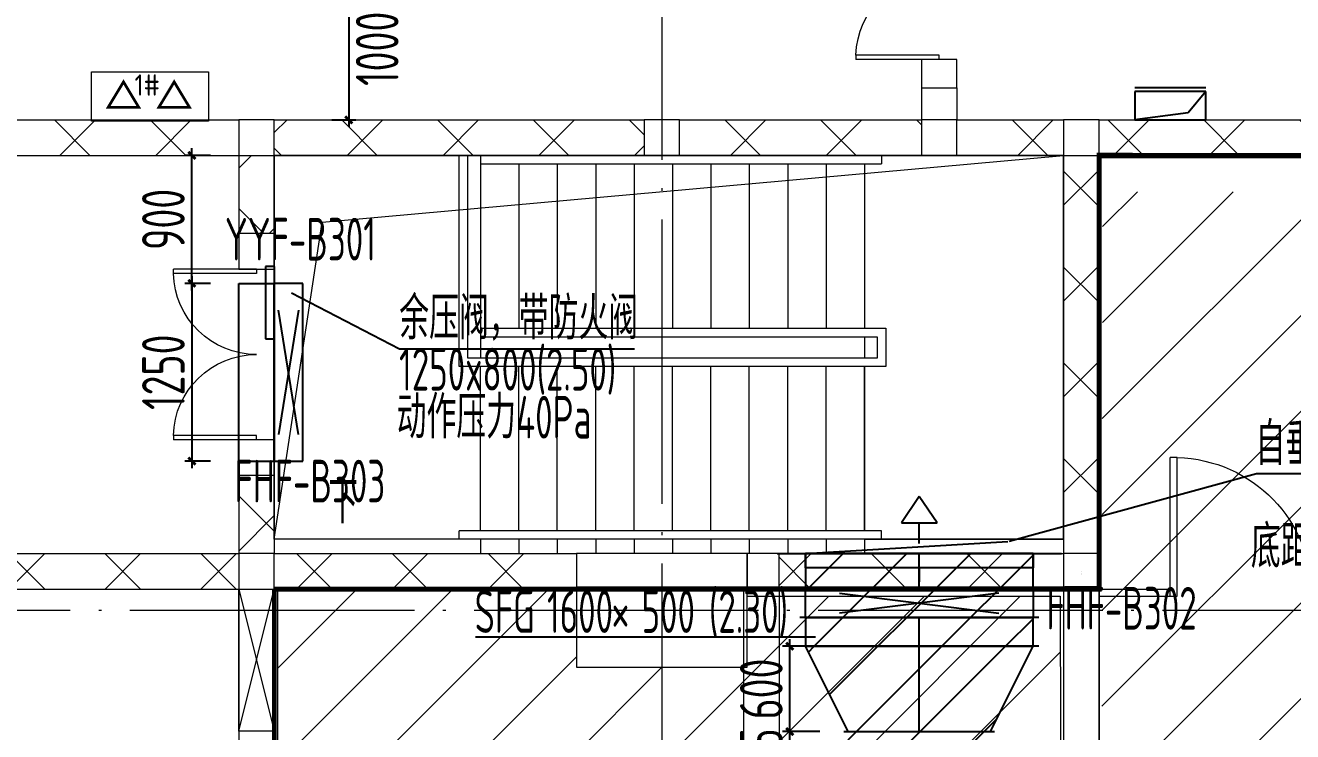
# Model space of a CAD drawing. Extents: x 13114849 to 13479250, y 160225 to 278773.
# Drawn here: x 13442421 to 13451333, y 193857 to 198824 of the extents above; entities that cross this region are included whole.
import ezdxf

# ---------------------------------------------------------------- set-up
doc = ezdxf.new("R2010")
doc.units = 0
doc.header["$LTSCALE"] = 1000
doc.header["$MEASUREMENT"] = 0
for name, pattern in [('CENTER2', [28.575000000000003, 19.05, -3.175, 3.175, -3.175]), ('DASH', [0.35, 0.25, -0.1]), ('DOTE', [2.4200000000000004, 2, -0.2, 0.02, -0.2])]:
    doc.linetypes.add(name, pattern=pattern)
for name, color, linetype in [('DUCT-X-P标注', 7, 'Continuous'), ('DUCT-X-S中心线', 5, 'CENTER2'), ('DUCT-X-S标注', 7, 'Continuous'), ('DUCT-X-S法兰', 4, 'Continuous'), ('DUCT-X-S管', 3, 'Continuous'), ('DUCT-X-S管端线', 4, 'Continuous'), ('DUCT-X-S阀门', 7, 'Continuous'), ('DUCT-X-S风口', 7, 'Continuous'), ('DUCT-X-YP管', 31, 'Continuous'), ('Hvac-Hide', 8, 'Continuous')]:
    doc.layers.add(name, color=color, linetype=linetype)
doc.layers.add('GPS-消防', color=8, linetype='Continuous', lineweight=13)
doc.layers.add('建筑底图', color=8, linetype='Continuous', lineweight=13)
doc.styles.add('67', font='gbenor.shx', dxfattribs={"width": 0.7, "bigfont": 'hztxt.shx'})
doc.styles.add('C', font='HZTXT_E', dxfattribs={"width": 0.7, "bigfont": 'HZTXT'})
doc.styles.add('du', font='gbenor.shx', dxfattribs={"width": 0.8, "bigfont": 'hztxt.shx'})
doc.styles.get("Standard").update_dxf_attribs({"font": 'gbenor.shx', "bigfont": 'gbcbig.shx'})
doc.dimstyles.new('67', dxfattribs={"dimscale": 100, "dimtxt": 3, "dimasz": 0.5, "dimexe": 0.5, "dimexo": 2, "dimgap": 0.5, "dimtad": 2, "dimdec": 0, "dimrnd": 5, "dimzin": 0, "dimdsep": 46, "dimtxsty": 'du', "dimblk": 'ARCHTICK', "dimcen": 0, "dimdle": 0.5, "dimclrd": 256, "dimclre": 256, "dimclrt": 256, "dimazin": 0, "dimtfac": 1, "dimtdec": 0, "dimtix": 1, "dimtmove": 2, "dimatfit": 3, "dimfxl": 1, "dimtolj": 1, "dimtzin": 0, "dimlwd": -1, "dimlwe": -1, "dimarcsym": 0})
pattern_1 = [(45, (0, 0), (-224.5064030267288, 224.5064030267288), [])]
pattern_2 = [(45, (0, 0), (-336.7596045400932, 336.7596045400933), []), (135, (0, 0), (-336.7596045400933, -336.7596045400932), [])]
pattern_3 = [(45, (0.2669163811951876, -129739.492322559), (-336.7596045400932, 336.7596045400933), [])]

# ---------------------------------------------------------------- blocks, each defined once
blk = doc.blocks.new('$风口$00000101')
for p, q in [((99.99999999994179, 249.9999999999272), (99.99999999994179, -249.9999999999272)), ((0, -199.9999999999418), (0, 199.9999999999418)), ((-3.637978807091713e-12, 199.9999999999418), (99.99999999994179, 199.9999999999418)), ((99.99999999994179, 199.9999999999418), (183.5310193668192, -155.8230645275835)), ((500.0000000001746, 0), (315.0000000002256, 31.49999999999272)), ((315.0000000002256, 31.49999999999272), (315.0000000002256, -31.49999999998545)), ((0, 0), (-100, 0)), ((170.0000000002692, 0), (315.0000000002256, 0)), ((315.0000000002256, -31.49999999998545), (500.0000000001746, 0)), ((99.99999999994179, -199.9999999999418), (-3.637978807091713e-12, -199.99999999994))]:
    blk.add_line(p, q)
blk = doc.blocks.new('_ArchTick')
at = {"color": 0, "linetype": 'ByBlock', "const_width": 0.4}
blk.add_lwpolyline([(-0.5, -0.5), (0.5, 0.5)], dxfattribs=at)
blk = doc.blocks.new('*D254')
at = {"layer": 'DUCT-X-S标注', "transparency": 16777216}
for p, q in [((13448007.62301034, 194456.8907664722), (13447747, 194456.8907664722)), ((13447797, 193806.4907664722), (13447797, 194506.8907664722)), ((13448007.62301034, 193856.4907664722), (13447747, 193856.4907664722))]:
    blk.add_line(p, q, dxfattribs=at)
at = {"layer": 'DUCT-X-S标注', "transparency": 16777216, "xscale": 50, "yscale": 50, "zscale": 50}
for p, rotation in [((13447797, 194456.8907664722), 90), ((13447797, 193856.4907664722), 270)]:
    blk.add_blockref('_ArchTick', p, dxfattribs=dict(at, rotation=rotation))
at = {"layer": 'DUCT-X-S标注', "transparency": 16777216, "insert": (13447597, 194156.6907664744), "char_height": 300, "attachment_point": 5, "rotation": 90, "style": 'du'}
blk.add_mtext('\\A1;600', dxfattribs=at)
blk = doc.blocks.new('*D253')
at = {"layer": 'DUCT-X-S标注', "transparency": 16777216}
for p, q in [((13448007.62301034, 193856.4907664722), (13447747, 193856.4907664722)), ((13447797, 193856.4907664722), (13447797, 193906.4907664722)), ((13447797, 193459.9662676141), (13447797, 193856.4907664722)), ((13448007.62301034, 193459.9662676141), (13447747, 193459.9662676141)), ((13447797, 193459.9662676141), (13447797, 193409.9662676141))]:
    blk.add_line(p, q, dxfattribs=at)
at = {"layer": 'DUCT-X-S标注', "transparency": 16777216, "xscale": 50, "yscale": 50, "zscale": 50}
for p, rotation in [((13447797, 193856.4907664722), 270), ((13447797, 193459.9662676141), 90)]:
    blk.add_blockref('_ArchTick', p, dxfattribs=dict(at, rotation=rotation))
at = {"layer": 'DUCT-X-S标注', "transparency": 16777216, "insert": (13447597, 193658.2285170453), "char_height": 300, "attachment_point": 5, "rotation": 90, "style": 'du'}
blk.add_mtext('\\A1;395', dxfattribs=at)
blk = doc.blocks.new('*D64')
at = {"layer": 'DUCT-X-P标注', "transparency": 16777216}
for p, q in [((13444695.70909517, 199209.5146856369), (13444695.70909517, 198109.5146856577)), ((13444575.75831477, 199159.5146856369), (13444745.70909517, 199159.5146856369)), ((13444575.75831474, 198159.5146856577), (13444745.70909517, 198159.5146856577))]:
    blk.add_line(p, q, dxfattribs=at)
at = {"layer": 'DUCT-X-P标注', "transparency": 16777216, "xscale": 50, "yscale": 50, "zscale": 50}
for p, rotation in [((13444695.70909517, 199159.5146856369), 90), ((13444695.70909517, 198159.5146856577), 270)]:
    blk.add_blockref('_ArchTick', p, dxfattribs=dict(at, rotation=rotation))
at = {"layer": 'DUCT-X-P标注', "transparency": 16777216, "insert": (13444895.70909517, 198659.5146856495), "char_height": 300, "attachment_point": 5, "rotation": 90, "style": 'du'}
blk.add_mtext('\\A1;1000', dxfattribs=at)
blk = doc.blocks.new('*D63')
at = {"layer": 'DUCT-X-P标注', "transparency": 16777216}
for p, q in [((13443592.25573423, 197059.5146837347), (13443592.25573423, 195709.5146837347)), ((13443722.36620416, 197009.5146837347), (13443542.25573423, 197009.5146837347)), ((13443722.36620552, 195759.5146837347), (13443542.25573423, 195759.5146837347))]:
    blk.add_line(p, q, dxfattribs=at)
at = {"layer": 'DUCT-X-P标注', "transparency": 16777216, "xscale": 50, "yscale": 50, "zscale": 50}
for p, rotation in [((13443592.25573423, 197009.5146837347), 90), ((13443592.25573423, 195759.5146837347), 270)]:
    blk.add_blockref('_ArchTick', p, dxfattribs=dict(at, rotation=rotation))
at = {"layer": 'DUCT-X-P标注', "transparency": 16777216, "insert": (13443392.25573423, 196384.5146837369), "char_height": 300, "attachment_point": 5, "rotation": 90, "style": 'du'}
blk.add_mtext('\\A1;1250', dxfattribs=at)
blk = doc.blocks.new('*D62')
at = {"layer": 'DUCT-X-P标注', "transparency": 16777216}
for p, q in [((13443592.25573423, 196959.5146837347), (13443592.25573423, 197959.5146856442)), ((13443722.36620419, 197909.5146856442), (13443542.25573423, 197909.5146856442)), ((13443722.36620416, 197009.5146837347), (13443542.25573423, 197009.5146837347))]:
    blk.add_line(p, q, dxfattribs=at)
at = {"layer": 'DUCT-X-P标注', "transparency": 16777216, "xscale": 50, "yscale": 50, "zscale": 50}
for p, rotation in [((13443592.25573423, 197909.5146856442), 90), ((13443592.25573423, 197009.5146837347), 270)]:
    blk.add_blockref('_ArchTick', p, dxfattribs=dict(at, rotation=rotation))
at = {"layer": 'DUCT-X-P标注', "transparency": 16777216, "insert": (13443392.25573423, 197459.5146846916), "char_height": 300, "attachment_point": 5, "rotation": 90, "style": 'du'}
blk.add_mtext('\\A1;900', dxfattribs=at)
blk = doc.blocks.new('yyf')
for p, q in [((1942862.019733252, -228198.4694732665), (1942862.019733252, -229566.8016490447)), ((1942862.019733252, -228198.4694732665), (1942924.519733252, -228198.4694732665)), ((1942924.519733252, -228198.4694732665), (1942924.519733252, -228707.4266490447)), ((1942662.019733252, -228316.8016490447), (1942862.019733252, -228316.8016490447)), ((1942662.019733252, -229566.8016490447), (1942662.019733252, -228316.8016490447)), ((1942862.019733252, -229566.8016490447), (1942862.019733252, -228316.8016490447)), ((1943112.019733252, -228316.8016490447), (1942862.019733252, -228316.8016490447)), ((1943112.019733252, -229566.8016490447), (1943112.019733252, -228316.8016490447)), ((1942691.941062812, -229379.1786401169), (1942832.09840369, -228504.4246579725)), ((1942692.019733252, -228504.3016490447), (1942832.019733252, -229379.3016490447)), ((1942924.519733252, -228707.4266490447), (1942862.019733252, -228707.4266490447)), ((1942862.019733252, -229566.8016490447), (1942662.019733252, -229566.8016490447)), ((1943112.019733252, -229566.8016490447), (1942862.019733252, -229566.8016490447))]:
    blk.add_line(p, q)
blk = doc.blocks.new('_FZH')
blk.add_lwpolyline([(-0.5, -0.5), (0.5, -0.5), (0.5, 0.5), (-0.4999999999999999, 0.5)], close=True)
blk = doc.blocks.new('$DorLib2D$00000002')
for p, q in [((-0.5, -5.684341886080802e-17), (-0.5, 0.4875)), ((-0.4750000000000007, 0.4875), (-0.5000000000000007, 0.4875)), ((-0.475, -2.842170943040401e-17), (-0.475, 0.4875)), ((0.475, -2.842170943040401e-17), (0.475, 0.4875)), ((0.4750000000000007, 0.4875), (0.5000000000000007, 0.4875)), ((0.5, -5.684341886080802e-17), (0.5, 0.4875)), ((-0.5, -5.684341886080802e-17), (-0.475, -2.842170943040401e-17)), ((0.5, -5.684341886080802e-17), (0.475, -2.842170943040401e-17))]:
    blk.add_line(p, q)
at = {"lineweight": 13}
for centre, start, end in [((-0.4875, -4.263256414560601e-17), 0, 88.53071641864632), ((0.4875, -4.263256414560601e-17), 91.4692835813537, 180)]:
    blk.add_arc(centre, 0.4875, start, end, dxfattribs=at)
blk = doc.blocks.new('$DorLib2D$00000001')
for p, q in [((0.45, 0.975), (0.5000000000000002, 0.975)), ((0.45, 0), (0.45, 0.975)), ((0.5, 0), (0.5, 0.975)), ((0.5, 0), (0.45, 0))]:
    blk.add_line(p, q)
at = {"lineweight": 13}
blk.add_arc((0.475, 0), 0.975, 91.46928358135379, 180, dxfattribs=at)
blk = doc.blocks.new('A$C61F02CEB')
at = {"layer": 'GPS-消防'}
blk.add_lwpolyline([(410.889045082964, 0.0008714662399142981), (-410.889045082964, -0.0008714662399142981), (-410.889781157719, 347.0522257189732), (410.888309008209, 347.0539686516859)], close=True, dxfattribs=at)
at = {"layer": 'GPS-消防', "const_width": 19.2}
for points in [[(-77.76245363475755, 97.28031352628022), (-294.2882796414196, 97.27985429042019), (-186.0257478626445, 277.0243192391936)], [(278.6304736116435, 97.28106941026635), (62.10464760498144, 97.28061017440632), (170.3671793835238, 277.0250751229469)]]:
    blk.add_lwpolyline(points, close=True, dxfattribs=at)
at = {"layer": 'GPS-消防'}
blk.add_text('1#', height=150, rotation=0.0001215026620319978, dxfattribs=at).set_placement((-108.6397728698794, 179.5909648316447))

msp = doc.modelspace()

# ---------------------------------------------------------------- hatches: boundary and pattern name
at = {"layer": 'DUCT-X-S管'}
h = msp.add_hatch(dxfattribs=at)
h.set_pattern_fill('ANSI31', color=8, scale=200)
h.set_pattern_definition(pattern_1)
h.paths.add_polyline_path([(13449207.62301034, 190803.9499672625), (13448207.62301034, 190803.9499672625), (13448207.62301034, 190703.9499672625), (13448435.17712959, 190703.9499672625), (13448437.08850728, 190714.1749348284), (13448445.54697576, 190723.4534327569), (13448457.62301034, 190726.8893608339), (13448469.69904491, 190723.4534327606), (13448478.15751339, 190714.1749348347), (13448480.06889109, 190703.9499672625), (13448935.17712959, 190703.9499672625), (13448937.08850728, 190714.1749348284), (13448945.54697576, 190723.4534327569), (13448957.62301034, 190726.8893608339), (13448969.69904491, 190723.4534327606), (13448978.15751339, 190714.1749348347), (13448980.4645485, 190701.8333870485), (13448975.92904159, 190690.1258941607), (13448965.90967509, 190682.5596197995), (13448955.55196574, 190681.5998366828), (13448945.54697576, 190684.4465017645), (13448937.08850728, 190693.7249996903), (13448935.17712959, 190703.9499672625), (13448480.06889109, 190703.9499672625), (13448478.15751339, 190693.7249996966), (13448469.69904491, 190684.4465017681), (13448457.62301034, 190681.0105736912), (13448445.54697576, 190684.4465017645), (13448437.08850728, 190693.7249996903), (13448435.17712959, 190703.9499672625), (13448207.62301034, 190703.9499672625), (13448207.62301034, 190603.9499672625), (13449207.62301034, 190603.9499672625)])
h.paths.add_polyline_path([(13449207.62301033, 190603.7499672624), (13448707.62301033, 190603.7499672624), (13448707.62301033, 190354.1499672894), (13449207.62301033, 190354.1499672894)])
h.paths.add_polyline_path([(13448707.62301033, 190603.7499672624), (13448207.62301033, 190603.7499672624), (13448207.62301033, 190354.1499672894), (13448707.62301033, 190354.1499672894)])
h.paths.add_polyline_path([(13449207.62301034, 190353.9499672895), (13448207.62301034, 190353.9499672895), (13448207.62301034, 190153.9499672895), (13449207.62301034, 190153.9499672895)])
h.paths.add_polyline_path([(13448707.62301034, 191858.9662676141), (13448707.62301034, 190958.9662676141), (13449207.62301034, 190958.9662676135)])
h.paths.add_polyline_path([(13448707.62301034, 191858.9662676141), (13448207.62301034, 190958.9662676147), (13448707.62301034, 190958.9662676141)])
h.paths.add_polyline_path([(13448707.62301034, 190958.7662676141), (13448207.62301034, 190958.7662676141), (13448207.62301034, 190804.1499672625), (13448707.62301034, 190804.1499672625)])
h.paths.add_polyline_path([(13449207.62301034, 190958.7662676141), (13448707.62301034, 190958.7662676141), (13448707.62301034, 190804.1499672625), (13449207.62301034, 190804.1499672625)])
h.paths.add_polyline_path([(13448707.62301034, 191858.9662676141), (13448307.62301034, 191858.9662676146), (13448207.62301034, 190958.9662676147)])
h.paths.add_polyline_path([(13449107.62301034, 191858.9662676136), (13448707.62301034, 191858.9662676141), (13449207.62301034, 190958.9662676135)], flags=17)
h.paths.add_polyline_path([(13449207.62301034, 193459.7662676134), (13448707.62301034, 192559.7662676141), (13449107.62301034, 192559.7662676136)])
h.paths.add_polyline_path([(13448707.62301034, 193459.7662676141), (13448207.62301034, 193459.7662676147), (13448707.62301034, 192559.7662676141)])
h.paths.add_polyline_path([(13448207.62301034, 193459.7662676147), (13448307.62301034, 192559.7662676146), (13448707.62301034, 192559.7662676141)], flags=17)
h.paths.add_polyline_path([(13449207.62301034, 193459.7662676134), (13448707.62301034, 193459.7662676141), (13448707.62301034, 192559.7662676141)])
h.paths.add_polyline_path([(13448707.62301034, 193856.4907664722), (13448207.62301034, 193856.4907664722), (13448207.62301034, 193459.9662676141), (13448707.62301034, 193459.9662676141)])
h.paths.add_polyline_path([(13449207.62301034, 193856.4907664722), (13448707.62301034, 193856.4907664722), (13448707.62301034, 193459.9662676141), (13449207.62301034, 193459.9662676141)])
h.paths.add_polyline_path([(13449507.62301034, 194456.6907664712), (13448707.62301034, 194456.6907664722), (13448707.62301034, 193856.6907664722), (13449207.62301034, 193856.6907664716)])
h.paths.add_polyline_path([(13448707.62301034, 194456.6907664722), (13447907.62301034, 194456.6907664732), (13448207.62301034, 193856.6907664728), (13448707.62301034, 193856.6907664722)])
h.paths.add_polyline_path([(13449507.62301034, 194859.5146857182), (13447907.62301034, 194859.5146857182), (13447907.62301034, 194659.5146857182), (13449507.62301034, 194659.5146857182)])
h.paths.add_polyline_path([(13449507.62301034, 194659.3146857182), (13448707.62301034, 194659.3146857182), (13448707.62301034, 194456.8907664722), (13449507.62301034, 194456.8907664722)])
h.paths.add_polyline_path([(13448707.62301034, 194659.3146857182), (13447907.62301034, 194659.3146857182), (13447907.62301034, 194456.8907664722), (13448707.62301034, 194456.8907664722)])
h.paths.add_polyline_path([(13448707.62301034, 195109.5275450144), (13447907.62301034, 195109.5275450144), (13447907.62301034, 194859.7146857182), (13448707.62301034, 194859.7146857182)])
h.paths.add_polyline_path([(13449507.62301034, 195109.5275450144), (13448707.62301034, 195109.5275450144), (13448707.62301034, 194859.7146857182), (13449507.62301034, 194859.7146857182)])
at = {"layer": 'DUCT-X-YP管'}
h = msp.add_hatch(dxfattribs=at)
h.set_pattern_fill('ANSI31', color=8, scale=200)
h.set_pattern_definition(pattern_1)
h.paths.add_polyline_path([(13443522.43635399, 190199.9329925501), (13442422.10029225, 190199.9332014908), (13442422.10023244, 189884.9332014908), (13443522.43629418, 189884.9329925501)])
h.paths.add_polyline_path([(13443522.43629418, 189884.9329925501), (13442422.10023244, 189884.9332014908), (13442422.10017262, 189569.9332014908), (13443522.43623436, 189569.9329925501)])
h.paths.add_polyline_path([(13442421.90029066, 190199.9332015278), (13441971.90023244, 189884.9332847096), (13442421.90023244, 189884.9332015278)])
h.paths.add_polyline_path([(13442421.90023244, 189884.9332015278), (13441971.90023244, 189884.9332847096), (13442421.90017421, 189569.9332015278)])
h.paths.add_polyline_path([(13442421.90029066, 190199.9332015278), (13441971.90026941, 190084.9332847096), (13441971.90023244, 189884.9332847096)], flags=17)
h.paths.add_polyline_path([(13441971.90023244, 189884.9332847096), (13441971.90019547, 189684.9332847096), (13442421.90017421, 189569.9332015278)])
h.paths.add_polyline_path([(13441221.10026941, 190084.9334234937), (13440771.10029067, 190199.9335066754), (13441221.10023244, 189884.9334234937)])
h.paths.add_polyline_path([(13440771.10029067, 190199.9335066754), (13440771.10023244, 189884.9335066754), (13441221.10023244, 189884.9334234937)])
h.paths.add_polyline_path([(13441221.10023244, 189884.9334234937), (13440771.10023244, 189884.9335066754), (13440771.10017421, 189569.9335066754)])
h.paths.add_polyline_path([(13441221.10023244, 189884.9334234937), (13440771.10017421, 189569.9335066754), (13441221.10019547, 189684.9334234937)], flags=17)
h.paths.add_polyline_path([(13440770.90032633, 190199.9335067124), (13436770.74092699, 190199.9346990134), (13436770.7408331, 189884.9346990134), (13440770.90023244, 189884.9335067124)])
h.paths.add_polyline_path([(13440770.90023244, 189884.9335067124), (13436770.7408331, 189884.9346990134), (13436770.74073921, 189569.9346990134), (13440770.90013855, 189569.9335067124)])
h.paths.add_polyline_path([(13435970.3408461, 190199.934846966), (13432778.04745663, 190199.9349786322), (13432778.04744364, 189884.9349786322), (13435970.3408331, 189884.934846966)])
h.paths.add_polyline_path([(13435970.3408331, 189884.934846966), (13432778.04744364, 189884.9349786322), (13432778.04743065, 189569.9349786322), (13435970.34082011, 189569.934846966)])
h.paths.add_polyline_path([(13432777.84750187, 190199.9349786692), (13432727.84750187, 190199.9349879116, -0.4142135082322707), (13432412.84756009, 190514.9349879113), (13432412.8475601, 190564.9349879116), (13432097.8475601, 190564.9349879116), (13432097.8475601, 190514.9349879099, 0.4142135082322759), (13432727.84744364, 189884.9349879118), (13432777.84744364, 189884.9349786692)])
h.paths.add_polyline_path([(13432777.84744364, 189884.9349786692), (13432727.84744364, 189884.9349879118, -0.4142135082322813), (13432097.8475601, 190514.9349879099), (13432097.8475601, 190564.9349879116), (13431782.8475601, 190564.9349879116), (13431782.8475601, 189569.9351625932), (13432777.84738541, 189569.9349786692)])
h.paths.add_polyline_path([(13432412.8475601, 196659.1162999104), (13432097.8475601, 196659.1162999104), (13432097.8475601, 190565.1349879116), (13432412.8475601, 190565.1349879116)])
h.paths.add_polyline_path([(13432097.8475601, 196659.1162999104), (13431782.8475601, 196659.1162999104), (13431782.8475601, 190565.1349879116), (13432097.8475601, 190565.1349879116)])
h.paths.add_polyline_path([(13432347.8475601, 197059.3162999104), (13432097.8475601, 197059.3162999104), (13432097.8475601, 196659.3162999104), (13432412.8475601, 196659.3162999104)])
h.paths.add_polyline_path([(13432097.8475601, 197059.3162999104), (13431847.8475601, 197059.3162999104), (13431782.8475601, 196659.3162999104), (13432097.8475601, 196659.3162999104)])
h.paths.add_polyline_path([(13432347.8475601, 197509.2154946378), (13432097.8475601, 197509.2154946378), (13432097.8475601, 197059.5162999104), (13432347.8475601, 197059.5162999104)])
h.paths.add_polyline_path([(13432097.8475601, 197509.2154946378), (13431847.8475601, 197509.2154946378), (13431847.8475601, 197059.5162999104), (13432097.8475601, 197059.5162999104)])
at = {"layer": '建筑底图'}
h = msp.add_hatch(dxfattribs=at)
h.set_pattern_fill('ANSI37', color=8, scale=300, style=0)
h.set_pattern_definition(pattern_2)
h.paths.add_polyline_path([(13443922.36620507, 197909.5146856442), (13443922.36620507, 198159.5146856443), (13441147.36620546, 198159.5146856461), (13441147.36620546, 197909.5146856394)])
h = msp.add_hatch(dxfattribs=at)
h.set_pattern_fill('ANSI37', color=8, scale=300, style=0)
h.set_pattern_definition(pattern_2)
h.paths.add_polyline_path([(13446772.36620497, 197909.5146856554), (13446772.36620497, 198159.5146856436), (13444172.36620507, 198159.5146856442), (13444172.3662077, 197909.5146857231)])
h = msp.add_hatch(dxfattribs=at)
h.set_pattern_fill('ANSI37', color=8, scale=300, style=0)
h.set_pattern_definition(pattern_2)
h.paths.add_polyline_path([(13448722.3662042, 197909.5146856432), (13448722.36619415, 198159.5146856945), (13447022.36620497, 198159.514685647), (13447022.36620497, 197909.5146856435)])
h = msp.add_hatch(dxfattribs=at)
h.set_pattern_fill('ANSI37', color=8, scale=300, style=0)
h.set_pattern_definition(pattern_2)
h.paths.add_polyline_path([(13449722.36620434, 197909.5146856429), (13449722.36620434, 198159.5146856388), (13448972.36620429, 198159.5146856144), (13448972.36620419, 197909.5146856176)])
h = msp.add_hatch(dxfattribs=at)
h.set_pattern_fill('ANSI37', color=8, scale=300, style=0)
h.set_pattern_definition(pattern_2)
h.paths.add_polyline_path([(13453159.8662046, 197909.5146867043), (13453159.8662046, 198159.5146856426), (13449972.36620434, 198159.5146856429), (13449972.36620824, 197909.5146857393)])
h = msp.add_hatch(dxfattribs=at)
h.set_pattern_fill('ANSI37', color=8, scale=300, style=0)
h.set_pattern_definition(pattern_2)
h.paths.add_polyline_path([(13443922.36620507, 197359.5146856879), (13444172.36620507, 197359.5146856879), (13444172.36620507, 197909.5146856442), (13443922.36620509, 197909.5146853886)])
h = msp.add_hatch(dxfattribs=at)
h.set_pattern_fill('ANSI37', color=8, scale=300, style=0)
h.set_pattern_definition(pattern_2)
h.paths.add_polyline_path([(13449722.36620441, 195109.5146858197), (13449972.36620437, 195109.5146858197), (13449972.36620434, 197909.5146856429), (13449722.36620436, 197909.5146850057)])
at = {"layer": '建筑底图', "linetype": 'DASH'}
h = msp.add_hatch(dxfattribs=at)
h.set_pattern_fill('ANSI31', color=8, scale=300, style=0)
h.set_pattern_definition(pattern_3)
h.paths.add_polyline_path([(13449997.3662043, 197653.7500886408), (13455897.36620666, 197653.7500886404), (13455897.366207, 184653.7500886758), (13449972.36620379, 184703.7525290663)])
at = {"layer": '建筑底图'}
h = msp.add_hatch(dxfattribs=at)
h.set_pattern_fill('ANSI37', color=8, scale=300, style=0)
h.set_pattern_definition(pattern_2)
h.paths.add_polyline_path([(13443922.36620507, 195109.5146855096), (13444172.36620484, 195109.5146862903), (13444172.36620503, 195659.5146837347), (13443922.36620504, 195659.5146837347)])
h = msp.add_hatch(dxfattribs=at)
h.set_pattern_fill('ANSI37', color=8, scale=300, style=0)
h.set_pattern_definition(pattern_2)
h.paths.add_polyline_path([(13443922.36620507, 194859.5146855096), (13443922.36620473, 195109.5146855049), (13439497.36620497, 195109.514685506), (13439497.36620497, 194859.5146855113)])
h = msp.add_hatch(dxfattribs=at)
h.set_pattern_fill('ANSI37', color=8, scale=300, style=0)
h.set_pattern_definition(pattern_2)
h.paths.add_polyline_path([(13444172.36620507, 195109.514685315), (13444172.36620507, 194859.5146853045), (13446297.36620497, 194859.514685509), (13446297.36620497, 195109.514685509)])
h = msp.add_hatch(dxfattribs=at)
h.set_pattern_fill('ANSI37', color=8, scale=300, style=0)
h.set_pattern_definition(pattern_2)
h.paths.add_polyline_path([(13449722.36620396, 194859.5146858197), (13449722.36620116, 195109.5146858726), (13447722.36620498, 195109.5146856295), (13447722.36620498, 194859.5146858187)])
at = {"layer": '建筑底图', "linetype": 'DASH'}
h = msp.add_hatch(dxfattribs=at)
h.set_pattern_fill('ANSI31', color=8, scale=300, style=0)
h.set_pattern_definition(pattern_3)
h.paths.add_polyline_path([(13444197.36620512, 194859.5146828463), (13446297.36620497, 194859.5146828463), (13446297.36620497, 194309.5146844555), (13447497.36620497, 194309.514683548), (13447497.36620535, 194809.5146845103), (13449697.36620421, 194809.5146845718), (13449722.36620434, 184909.5171260531), (13444172.3662059, 184909.5171263935)])

# ---------------------------------------------------------------- linework, layer by layer
at = {"layer": 'DUCT-X-P标注', "const_width": 35}
for points in [[(13444172.36620502, 194858.5527504617), (13449972.36620392, 194858.5527507599), (13449972.36620495, 197908.5527505617), (13455922.3662057, 197908.5527494717), (13455922.3662066, 181559.5181043504), (13450197.36620492, 181559.5181043504), (13450197.36620492, 184908.5551909725), (13444172.36455094, 184908.5551909651), (13444172.36785951, 194858.5534472385)], [(13444172.36620507, 194858.5527451193), (13449972.36620396, 194858.5527454176), (13449972.366205, 197908.5527452193), (13455922.36620575, 197908.5527441294), (13455922.3662066, 181559.5181043504), (13450197.36620492, 181559.5181043504), (13450197.36620497, 184908.5551856302), (13444172.36455098, 184908.5551856227), (13444172.36785955, 194858.5534418962)]]:
    msp.add_lwpolyline(points, dxfattribs=at)
at = {"layer": 'DUCT-X-P标注'}
msp.add_lwpolyline([(13446705.20516155, 196546.4318703582), (13445051.76622675, 196546.4318703568), (13444292.5, 196941.5)], dxfattribs=at)
at = {"layer": 'DUCT-X-S中心线'}
for p, q in [((13448707.62301034, 194859.7146857182), (13448707.62301034, 195109.5275450144)), ((13448707.62301034, 194456.8907664722), (13448707.62301034, 194659.3146857182)), ((13448707.62301034, 193856.6907664722), (13448707.62301034, 194456.6907664722))]:
    msp.add_line(p, q, dxfattribs=at)
at = {"layer": 'DUCT-X-S标注'}
for points in [[(13452655.17122039, 195670.0977049717), (13451078.05601821, 195670.0977049717), (13449340.90240929, 195193.0585643813)], [(13447977.5, 194520.4123830069), (13445587.5, 194520.4123830069)]]:
    msp.add_lwpolyline(points, dxfattribs=at)
at = {"layer": 'DUCT-X-S法兰'}
for p, q in [((13449547.62301034, 194859.6146857182), (13447867.62301034, 194859.6146857182)), ((13449547.62301034, 194659.4146857182), (13447867.62301034, 194659.4146857182)), ((13449547.62301034, 194456.7907664722), (13447867.62301034, 194456.7907664722)), ((13448177.62301034, 193856.5907664722), (13449237.62301034, 193856.5907664722))]:
    msp.add_line(p, q, dxfattribs=at)
at = {"layer": 'DUCT-X-S管'}
for p, q in [((13447907.62301034, 195109.5275450144), (13447907.62301034, 194859.7146857182)), ((13449507.62301034, 195109.5275450144), (13447907.62301034, 195109.5275450144)), ((13449507.62301034, 194859.7146857182), (13449507.62301034, 195109.5275450144)), ((13447907.62301034, 194859.7146857182), (13449507.62301034, 194859.7146857182)), ((13447907.62301034, 194659.5146857182), (13447907.62301034, 194859.5146857182)), ((13449507.62301034, 194859.5146857182), (13449507.62301034, 194659.5146857182)), ((13447907.62301034, 194659.3146857182), (13447907.62301034, 194456.8907664722)), ((13449507.62301034, 194659.3146857182), (13447907.62301034, 194659.3146857182)), ((13449507.62301034, 194456.8907664722), (13449507.62301034, 194659.3146857182)), ((13447907.62301034, 194456.8907664722), (13449507.62301034, 194456.8907664722)), ((13448207.62301034, 193856.6907664728), (13447907.62301034, 194456.6907664732)), ((13449207.62301034, 193856.6907664716), (13449507.62301034, 194456.6907664712))]:
    msp.add_line(p, q, dxfattribs=at)
at = {"layer": 'DUCT-X-S管端线'}
for p, q in [((13447907.62301034, 194859.5146857182), (13449507.62301034, 194859.5146857182)), ((13447907.62301034, 194659.5146857182), (13449507.62301034, 194659.5146857182)), ((13449507.62301034, 194456.6907664712), (13447907.62301034, 194456.6907664732)), ((13448207.62301034, 193856.6907664728), (13449207.62301034, 193856.6907664716))]:
    msp.add_line(p, q, dxfattribs=at)
at = {"layer": 'DUCT-X-S阀门'}
for p, q in [((13448147.62301034, 194829.5146857182), (13449267.62301034, 194689.5146857182)), ((13449267.46555891, 194829.5933561571), (13448147.78046177, 194689.4360152792))]:
    msp.add_line(p, q, dxfattribs=at)
at = {"layer": 'Hvac-Hide'}
for p, q in [((13450722.58630783, 198384.5146856944), (13450222.58630783, 198384.5146856934)), ((13450222.58630783, 198359.5146856934), (13450222.58630783, 198159.5146856934)), ((13450722.58630783, 198359.5146856944), (13450222.58630783, 198359.5146856934)), ((13450722.58630783, 198359.5146856944), (13450597.58630783, 198209.5146856941)), ((13450722.58630783, 198159.5146856944), (13450722.58630783, 198359.5146856944)), ((13450597.58630783, 198209.5146856941), (13450222.58630783, 198159.5146856934)), ((13450222.58630783, 198159.5146856934), (13450722.58630783, 198159.5146856944))]:
    msp.add_line(p, q, dxfattribs=at)
at = {"layer": '建筑底图', "color": 8, "linetype": 'DOTE'}
for p, q in [((13446897.36620497, 209559.5146856282), (13446897.36620496, 163209.5146856345)), ((13474197.36620497, 194709.5146856282), (13119297.36620772, 194709.5146856282))]:
    msp.add_line(p, q, dxfattribs=at)
at = {"layer": '建筑底图', "color": 8}
for p, q in [((13448722.36620482, 198384.1797988281), (13448722.36620509, 198159.5146856945)), ((13448972.36620453, 198384.1797988281), (13448972.36620513, 198159.5146859527)), ((13441147.36620703, 198159.5146855231), (13443922.36620508, 198159.5146856532)), ((13444172.36620508, 198159.5146857316), (13446772.36620508, 198159.5146856603)), ((13447022.36620508, 198159.5146858567), (13448722.36620509, 198159.5146856945)), ((13448972.36620513, 198159.5146859527), (13449722.36620508, 198159.5146854538)), ((13449972.36620508, 198159.5146856939), (13453159.86620482, 198159.5146856942)), ((13441147.36620703, 197909.5146857919), (13443922.36620509, 197909.5146854892)), ((13443922.36620509, 197909.5146854892), (13443922.36620536, 197359.5146855469)), ((13444172.3662051, 197909.5146857231), (13446772.36620508, 197909.5146856673)), ((13444172.3662051, 197909.5146857231), (13444172.36620536, 197359.5146855469)), ((13445472.36620436, 197909.5146855548), (13445532.36620436, 197909.5146855548)), ((13445472.36620456, 196424.5146856399), (13445472.36620436, 197909.5146855548)), ((13445532.36620422, 196484.5146856399), (13445532.36620436, 197909.5146855548)), ((13445622.36620436, 197909.5146855548), (13445622.36620436, 197849.5146855548)), ((13445622.36620436, 197909.5146855548), (13448442.36620436, 197909.5146855548)), ((13445622.36620436, 197909.5146855548), (13445622.36620439, 197849.5146854914)), ((13445622.36620436, 197909.5146855548), (13448322.36620436, 197909.5146855548)), ((13445622.36620436, 197849.5146855548), (13448442.36620436, 197849.5146855548)), ((13445622.36620439, 197849.5146854914), (13445622.36620443, 196694.5146856269)), ((13445892.36620437, 197849.5146854915), (13445892.36620443, 196694.5146856209)), ((13446162.36620442, 197849.5146854914), (13446162.36620443, 196694.5146856148)), ((13446432.36620441, 197849.5146854915), (13446432.36620443, 196694.5146856089)), ((13446702.36620406, 197849.5146854914), (13446702.36620443, 196694.5146856029)), ((13446972.36620435, 197849.5146854915), (13446972.36620443, 196694.5146855969)), ((13447022.36620508, 197909.5146856137), (13448722.36620261, 197909.5146856659)), ((13447242.36620399, 197849.5146854914), (13447242.36620443, 196694.5146855909)), ((13447512.36620427, 197849.5146854915), (13447512.36620443, 196694.5146855849)), ((13447782.3662045, 197849.5146854915), (13447782.36620404, 196694.5146855789)), ((13448052.36620409, 197849.5146854915), (13448052.36620443, 196694.5146855729)), ((13448442.36621094, 197909.5146857561), (13448322.36620436, 197909.5146855548)), ((13448322.36620422, 197849.5146854915), (13448322.36620425, 196694.5146855669)), ((13448322.36620441, 197849.5146854915), (13448322.36620404, 196694.5146855669)), ((13448442.36620436, 197909.5146855548), (13448442.36620436, 197849.5146855548)), ((13448722.36620261, 197909.5146859996), (13448442.36621094, 197909.5146857561)), ((13449722.36620436, 197909.5146855548), (13448972.36620405, 197909.5146859603)), ((13448972.36620405, 197909.5146860486), (13449722.36620436, 197909.5146854647)), ((13449722.36620436, 195209.5146855548), (13449722.36620436, 197909.5146855548)), ((13449722.36620436, 197909.5146854647), (13449722.36620436, 195109.5146858726)), ((13449972.36620438, 197909.5146857393), (13453159.86620482, 197909.5146856356)), ((13449972.36620438, 197909.5146857393), (13449972.36620439, 195109.5146855469)), ((13445622.36620436, 196694.5146855548), (13445622.36620436, 196634.5146855548)), ((13445622.36620436, 196694.5146855548), (13448472.36620629, 196694.5146854915)), ((13445622.36620443, 196694.5146856269), (13445622.36620436, 196634.5146855548)), ((13448472.36620629, 196694.5146854915), (13448472.36620629, 196424.5146856399)), ((13445622.36620436, 196634.5146855548), (13445622.36620436, 196484.5146855548)), ((13445622.36620436, 196634.5146855548), (13448412.36620396, 196634.5146856646)), ((13445622.36620436, 196634.5146855548), (13448322.36620436, 196634.5146855548)), ((13448322.36620425, 196634.5146856613), (13448322.36620425, 196484.5146856831)), ((13448412.36620396, 196634.5146856646), (13448412.36620396, 196484.5146856399)), ((13448472.36620629, 196424.5146856399), (13445472.36620456, 196424.5146856399)), ((13448412.36620396, 196484.5146856399), (13445532.36620422, 196484.5146856399)), ((13448322.36620436, 196484.5146855548), (13445622.36620436, 196484.5146855548)), ((13445622.3662045, 195269.5146855929), (13445622.36620404, 196424.514685571)), ((13445892.36620427, 195269.5146855929), (13445892.36620443, 196424.514685571)), ((13446162.36620449, 195269.5146855929), (13446162.36620404, 196424.514685571)), ((13446432.36620427, 195269.5146855929), (13446432.36620443, 196424.514685571)), ((13446702.36620448, 195269.5146855929), (13446702.36620404, 196424.514685571)), ((13446972.36620426, 195269.5146855929), (13446972.36620443, 196424.514685571)), ((13447242.36620448, 195269.5146855929), (13447242.36620404, 196424.514685571)), ((13447512.36620425, 195269.5146855929), (13447512.36620443, 196424.514685571)), ((13447782.36620425, 195269.5146855929), (13447782.36620443, 196424.514685571)), ((13448052.36620425, 195269.5146855929), (13448052.36620443, 196424.514685571)), ((13448322.36620426, 196424.514685571), (13448322.36620443, 195269.5146855929)), ((13448322.36620424, 195269.5146855929), (13448322.36620443, 196424.514685571)), ((13443922.36620509, 195659.5146835937), (13443922.3662049, 195109.5146855049)), ((13444172.36620523, 195659.5146835937), (13444172.36620484, 195109.514685315)), ((13445472.36620436, 195209.5146855548), (13445472.36620436, 195269.5146855548)), ((13448442.36620436, 195269.5146855548), (13445472.36620436, 195269.5146855548)), ((13448442.36620436, 195209.5146855548), (13448442.36620436, 195269.5146855548)), ((13448442.36620436, 195209.5146855548), (13445472.36620436, 195209.5146855548)), ((13448322.36620436, 195209.5146855548), (13445622.36620436, 195209.5146855548)), ((13445622.36620441, 195209.5146856337), (13445622.36620441, 195109.5146855151)), ((13445892.36620442, 195209.5146856437), (13445892.36620442, 195109.5146855251)), ((13446162.36620443, 195209.5146855153), (13446162.36620443, 195109.5146853967)), ((13446432.36620434, 195209.5146856337), (13446432.36620434, 195109.5146855151)), ((13446702.36620427, 195209.5146858915), (13446702.36620427, 195109.5146857729)), ((13446972.36620446, 195209.5146857338), (13446972.36620446, 195109.5146856153)), ((13447242.36620459, 195209.5146855153), (13447242.36620459, 195109.5146853967)), ((13447512.36620408, 195209.5146851491), (13447512.36620408, 195109.5146850304)), ((13447782.36620439, 195209.5146855153), (13447782.36620439, 195109.5146853967)), ((13448052.3662044, 195209.5146856807), (13448052.3662044, 195109.5146855621)), ((13448322.36620436, 195209.5146855548), (13448442.3662028, 195209.5146854074)), ((13448322.36620452, 195209.5146855153), (13448322.36620452, 195109.5146853967)), ((13448442.3662028, 195209.5146854074), (13449722.36620436, 195209.5146855548)), ((13439497.3662049, 195109.514685506), (13443922.3662049, 195109.5146855049)), ((13444172.36620484, 195109.514685315), (13446297.36620497, 195109.514685509)), ((13447722.3662043, 195109.5146859577), (13449722.36620436, 195109.5146858726)), ((13449847.36620434, 194984.5146858197, 0.01), (13449847.36620434, 194984.5146858197, 0.01)), ((13449847.36620434, 194972.0146857573, 0.01), (13449847.36620434, 194972.0146857573, 0.01)), ((13449847.36620434, 194959.5146856948, 0.01), (13449847.36620434, 194959.5146856948, 0.01)), ((13439497.36620483, 194859.5146855489), (13443922.365929, 194859.5146855101)), ((13443922.365929, 194859.5146855101), (13443922.36372043, 193859.5146855469)), ((13444172.36592904, 194859.5146853045), (13444172.36372074, 193859.5146855469)), ((13444172.36592904, 194859.5146853045), (13446297.36620497, 194859.514685509)), ((13447472.36620501, 194859.5146860715), (13447472.36620494, 192053.7499667969)), ((13447722.3662049, 194859.514686123), (13447722.36620494, 192053.7499667969)), ((13447722.3662043, 194859.5146858061), (13449722.36620508, 194859.5146859043)), ((13449722.36620426, 194859.5146855469), (13449722.36620441, 191384.5146849759)), ((13449972.36620433, 194859.5146855469), (13449972.36620424, 191384.5146857096)), ((13449972.36620459, 194859.5146858197), (13450472.36620459, 194859.514685831)), ((13449972.36620459, 194809.5146858197), (13450472.36620459, 194809.514685831))]:
    msp.add_line(p, q, dxfattribs=at)
for points in [[(13444172.36620521, 195209.5146856359), (13444509.25571035, 197440.5000000079), (13449722.36731473, 197909.5146863251), (13444172.36620532, 197909.5146856927)], [(13444172.36620521, 195209.5146856359), (13444172.36620532, 197909.5146856927), (13449722.36620436, 197909.5146857429), (13449722.36620436, 195209.5146856275)], [(13449972.36620434, 197909.5146856214), (13455922.36620673, 197909.5146836017), (13455922.36620702, 184909.5171260299), (13449972.3662054, 184909.5171260324)], [(13443922.36372043, 194859.5146855096), (13444172.36372074, 194859.5146855096), (13444172.36372074, 193859.514685705), (13443922.36372043, 193859.514685705)], [(13444197.36620497, 194859.5153823114), (13446297.36620497, 194859.5146840197), (13446297.36620497, 194309.5146856289), (13447497.36620497, 194309.5146847215), (13447497.36620535, 194809.5146856838), (13449697.36620421, 194809.5146857452), (13449722.36620434, 184909.5171260531), (13444197.36620496, 184859.5146856282)]]:
    msp.add_lwpolyline(points, close=True, dxfattribs=at)
for points in [[(13443922.36372044, 193859.5152378465), (13444172.36620507, 194859.5146853045)], [(13443922.36620507, 194859.5146853045), (13444172.36620503, 193859.514685705)]]:
    msp.add_lwpolyline(points, dxfattribs=at)

# ---------------------------------------------------------------- block references
at = {"layer": 'DUCT-X-S风口', "xscale": -1}
msp.add_blockref('yyf', (15387034.38593854, 425326.3163327794), dxfattribs=at)
at = {"layer": 'DUCT-X-S风口', "yscale": 4, "rotation": 90}
msp.add_blockref('$风口$00000101', (13448707.61015118, 195009.5275450145, 3500), dxfattribs=at)
at = {"layer": '建筑底图', "color": 8}
for name, p, xscale, yscale, zscale, rotation in [('$DorLib2D$00000002', (13448847.36620434, 199184.1797988443), 1200, -1200, 1200, 270), ('_FZH', (13448847.36620434, 198484.1797988483), 200.0000000082073, 250, 250, 270), ('_FZH', (13448847.36620424, 198034.5146855914), 250.000000073167, 250.000000073167, 250.000000073167, 269.9999999807901), ('$DorLib2D$00000002', (13444047.36620522, 196509.5146857087), 1200, -1200, 1200, 270), ('_FZH', (13447609.86620433, 194984.5146855654), 225.0000012945384, 249.9999998043058, 249.9999998043058, 3.659813364290142e-07)]:
    msp.add_blockref(name, p, dxfattribs=dict(at, xscale=xscale, yscale=yscale, zscale=zscale, rotation=rotation))
at = {"layer": '建筑底图', "color": 8, "ltscale": 100}
msp.add_blockref('A$C61F02CEB', (13443297.63311677, 198149.5146855674), dxfattribs=at)
at = {"layer": '建筑底图', "color": 8}
for name, p, xscale, yscale, zscale in [('_FZH', (13444047.36620507, 198034.5146856442), 250, 250, 250), ('_FZH', (13446897.36620497, 198034.5146856554), 250, 250, 250), ('_FZH', (13449847.36620434, 198034.5146856429), 250, 250, 250), ('_FZH', (13444047.36620507, 197234.5146856879), 250, 250, 250), ('_FZH', (13444047.36620552, 195784.5146837347), 250, 250, 250), ('$DorLib2D$00000001', (13450972.36620433, 194809.514685831), -1000, 1000, 100), ('_FZH', (13444047.36620507, 194984.5146855096), 250, 250, 250), ('_FZH', (13446897.36620497, 194709.5146856299), 1200, 800, 800), ('_FZH', (13449847.36620396, 194984.5146858197), 250, 250, 250), ('_FZH', (13444047.36620503, 193734.514685705), 250, 250, 250)]:
    msp.add_blockref(name, p, dxfattribs=dict(at, xscale=xscale, yscale=yscale, zscale=zscale))

# ---------------------------------------------------------------- texts
at = {"layer": 'DUCT-X-P标注', "style": 'du', "width": 0.7}
for s, p in [('YYF-B301', (13443824.71156622, 197170.3513907666, 2020)), ('余压阀，带防火阀', (13445050.61630162, 196615.6265028077)), ('1250x800(2.50)', (13445049.5, 196255.5)), ('动作压力40Pa', (13445032.16035108, 195918.1871352931)), ('FHF-B303', (13443892.4277746, 195468.8660764016, 2020)), ('FHF-B302', (13449601.9277746, 194574.3660764016, 2020))]:
    msp.add_text(s, height=300, dxfattribs=at).set_placement(p)
at = {"layer": 'DUCT-X-S标注', "style": 'du', "width": 0.7}
for s, p in [('自垂式百叶风口', (13451072.41868651, 195731.5094108158)), ('底距地面：2.30m', (13451039.27840842, 195008.5574706239))]:
    msp.add_text(s, height=300, dxfattribs=at).set_placement(p)
at = {"layer": 'DUCT-X-S标注', "color": 7, "style": '67', "width": 0.7}
for s, p in [('SFG', (13445581.55137065, 194551.1719790529, 3300)), ('1600', (13446089.87814231, 194551.1719790529, 3300)), ('500', (13446754.87814231, 194551.1719790529, 3300)), ('(2.30)', (13447228.20491396, 194551.1719790529, 3300)), ('×', (13446544.87814231, 194551.1719790529, 3300))]:
    msp.add_text(s, height=300, dxfattribs=at).set_placement(p)
at = {"layer": '建筑底图', "style": 'C', "width": 0.7}
msp.add_text('下', height=300, dxfattribs=at).set_placement((13444551.26384215, 195322.0146856408))

# ---------------------------------------------------------------- dimensions: what is measured, and where the dimension line sits
at = {"layer": 'DUCT-X-P标注'}
for base, p1, p2, picture, middle in [((13444695.70909517, 198159.5146856577), (13444375.75831477, 199159.5146856369, 3600), (13444375.75831474, 198159.5146856577), '*D64', (13444895.70909517, 198659.5146856495)), ((13443592.25573423, 197909.5146856442), (13443922.36620416, 197009.5146837347), (13443922.36620419, 197909.5146856442), '*D62', (13443392.25573423, 197459.5146846916)), ((13443592.25573423, 195759.5146837347), (13443922.36620416, 197009.5146837347), (13443922.36620552, 195759.5146837347), '*D63', (13443392.25573423, 196384.5146837369))]:
    dim = msp.add_linear_dim(base=base, p1=p1, p2=p2, angle=90, dimstyle='67', dxfattribs=at)
    dim.commit()
    dim.dimension.update_dxf_attribs({"geometry": picture, "text_midpoint": middle})
at = {"layer": 'DUCT-X-S标注'}
for base, p1, p2, picture, middle in [((13447797, 194456.8907664722), (13448207.62301034, 193856.4907664722, 2500), (13448207.62301034, 194456.8907664722, 2550), '*D254', (13447597, 194156.6907664744)), ((13447797, 193856.4907664722), (13448207.62301034, 193459.9662676141, 2500), (13448207.62301034, 193856.4907664722, 2500), '*D253', (13447597, 193658.2285170453))]:
    dim = msp.add_linear_dim(base=base, p1=p1, p2=p2, angle=90, dimstyle='67', dxfattribs=at)
    dim.commit()
    dim.dimension.update_dxf_attribs({"geometry": picture, "text_midpoint": middle})

doc.saveas('drawing.dxf')
